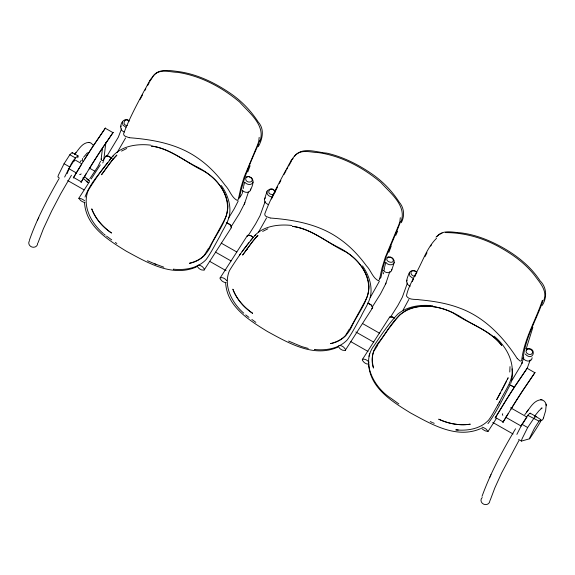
<?xml version="1.0" encoding="UTF-8"?>
<svg xmlns="http://www.w3.org/2000/svg" width="575" height="575" viewBox="0 0 575 575"><rect width="100%" height="100%" fill="white"/><g stroke="black" fill="none" stroke-linecap="round" stroke-linejoin="round"><path stroke-width="0.86" d="M230.985 226.895L231.021 225.695L230.093 224.573L226.435 222.748M509.781 372.032L510.003 366.613M521.489 441.075L521.503 440.694A13.448 1.416 -60.4 0 1 522.15 438.617L527.67 427.534L534.635 417.206L535.929 416.451L540.859 419.671L540.91 420.21A11.845 1.251 -60.4 0 1 540.327 422.057L537.984 425.895A50.974 5.369 -60.4 0 1 531.71 435.663L529.597 438.775L521.489 441.075L518.643 439.458M529.597 438.775L529.597 438.739A11.629 1.229 -60.4 0 1 530.15 436.942L534.448 428.231L539.012 421.137L540.859 419.671M102.415 148.717L101.135 159.311L101.603 160.231A1.632 1.236 16 0 0 102.566 160.612L103.744 160.109L105.872 142.413M103.744 160.109L103.673 159.642M72.385 153.266L72.335 152.641L71.882 152.684L69.841 154.747L64.077 163.724L58.557 174.807A13.448 1.416 -60.4 0 0 57.91 176.884L59.318 178.077M78.078 156.501L78.02 155.875L72.335 152.641M530.294 413.835L530.243 413.217L529.783 413.26L527.749 415.323L521.985 424.3L516.867 434.391M535.979 417.069L535.929 416.451L530.243 413.217M128.836 120.455C121.95 116.057 116.998 130.13 124.408 131.963M122.274 122.116L122.993 125.127L125.947 127.24M242.19 190.03C244.037 193.186 250.643 193.473 250.628 188.974M250.556 189.973C252.396 185.969 255.516 178.983 249.6 176.791C247.969 176.13 245.511 177.028 245.676 179.055C245.82 183.49 254.466 182.879 251.706 178.3M272.356 189.398L269.963 189.153L267.317 190.677L264.378 199.446L265.097 202.458L268.051 204.571M266.937 191.568C266.448 194.393 269.215 196.679 271.817 196.952M383.324 270.343C385.171 273.499 391.783 273.786 391.762 269.287M391.697 270.286L394.256 262.408L394.083 260.389L392.272 257.981L390.734 257.104L387.119 257.312M416.875 272.291C415.215 269.991 411.29 270.056 409.587 272.241C407.819 276.374 403.772 284.079 410.313 286.134M409.206 273.132L409.918 276.144L412.872 278.257M532.134 357.693C532.04 362.688 524.364 361.711 523.149 357.758M259.16 137.375L258.786 141.191L257.643 144.663L244.123 177.093L240.903 187.623L238.323 199.302L237.288 200.431C231.452 197.577 229.72 189.894 225.242 185.445C217.544 174.972 208.495 165.392 197.707 158.053C177.776 144.002 153.223 139.531 129.382 137.72M400.293 217.688L399.92 221.504L398.777 224.976L385.257 257.406L382.037 267.936L379.457 279.615L378.429 280.744C372.586 277.883 370.853 270.207 366.376 265.758C358.678 255.286 349.636 245.705 338.84 238.366C318.909 224.315 294.357 219.844 270.516 218.033M243.211 188.622L243.462 187.134M384.093 270.423L384.596 267.447M432.774 305.799C420.742 304.434 407.51 306.123 397.9 314.007C388.822 323.473 381.541 334.571 374.217 345.417C360.23 363.041 374.713 388.326 391.345 398.511M543.181 300.258C536.633 319.412 525.464 337.446 523.207 357.952L522.61 358.771M542.318 300.358C535.878 320.318 524.113 338.905 521.719 360.151L521.101 361.014L520.066 360.992L517.248 358.57M544 299.898C547.414 290.497 539.817 282.706 534.836 275.669C525.917 264.148 514.028 255.329 501.436 248.199C484.452 238.338 465.096 232.58 445.402 232.595M242.779 191.015L242.183 193.552M526.556 347.702L532.86 327.398M243.584 186.393L244.619 182.275M384.718 266.707L385.753 262.588M383.317 273.865L383.633 272.622M369.66 353.639L368.956 356.349M85.035 197.096C90.103 182.34 102.249 170.926 111.004 158.319C119.737 146.057 136.678 143.455 150.736 145.159M88.837 182.685L78.818 198.282L80.694 200.567A7.468 3.378 32.7 0 0 83.425 202.112L84.978 202.623M111.917 158.52L111.14 157.938A7.468 3.378 32.7 0 0 108.409 156.393L106.325 155.839L106.116 156.601M386.263 256.666L383.381 266.146L380.945 277.423L379.938 278.48M29.375 240.343C36.85 218.773 47.689 198.54 58.959 178.753M37.986 242.851L43.42 228.678L51.542 211.269L60.698 193.789L71.472 175.217M67.246 173.542C69.331 167.268 72.522 159.527 78.02 155.875M74.067 161.309L74.599 159.685L81.621 163.681M121.519 128.872L118.306 137.231L106.849 156.242M248.472 191.971L244.67 203.227M265.154 201.473L260.029 215.733L255.588 223.934L248.163 235.642M389.872 271.479L385.803 283.54M407.423 283.037L402.292 297.297L397.85 305.498L390.425 317.206L392.294 316.875L394.594 318.025M523.753 357.765L521.058 365.139L511.966 380.341M530.236 359.878L527.455 367.626M490.209 500.192L494.867 487.823L501.666 472.88L518.93 440.5M259.138 142.356L259.814 140.3M260.015 141.105C265.707 125.163 248.953 112.621 239.682 102.098C221.943 87.242 200.603 75.749 177.524 72.335C169.884 72.191 160.684 68.684 154.366 74.692C149.694 79.443 147.257 85.804 143.865 91.439C136.519 105.196 129.131 118.996 123.632 133.623L123.812 134.938L124.876 136.11L129.095 137.691M400.725 221.296L397.081 230.496M401.149 221.418C406.841 205.476 390.087 192.934 380.815 182.412C363.077 167.555 341.744 156.062 318.658 152.648C311.018 152.504 301.817 148.99 295.5 155.006C290.828 159.749 288.391 166.118 284.999 171.752C277.653 185.509 270.264 199.302 264.766 213.936L264.946 215.244L266.009 216.423L270.228 218.004M367.303 296.527C372.866 278.968 360.611 260.798 345.898 251.951C328.073 243.498 312.52 229.166 292.409 226.342C308.991 228.189 322.338 239.135 336.742 246.538C352.748 254.2 367.583 267.95 369.092 286.587C368.402 300.991 358.577 312.635 352.382 325.105C348.594 334.456 340.716 341.974 330.56 343.613C336.526 341.974 342.621 339.408 346.567 334.434M510.708 383.532C512.397 378.875 512.763 373.764 512.03 368.891M482.03 496.347C490.619 472.664 502.658 450.369 515.545 428.785M543.497 417.924L545.653 410.636L546.171 405.217M87.041 180.823L87.177 181.98A1.639 1.56 -4.2 0 0 88.011 182.57L89.369 182.131L89.233 180.974A1.639 1.56 -4.2 0 0 88.399 180.385M103.356 161.438L102.788 162.933M481.512 428.267L482.863 429.41A7.468 3.378 32.7 0 0 485.588 430.97L488.038 431.451L486.249 429.202A7.468 3.378 32.7 0 0 483.518 427.642L481.943 427.11M247.746 172.018L250.111 165.729M386.515 255.882L396.779 231.2M388.88 252.324L391.244 246.042M374.196 350.161C371.572 355.752 372.097 362.192 373.498 368.05C370.041 358.469 373.405 348.191 379.967 340.81C388.513 329.504 395.32 315.502 408.588 309.062C426.887 302.313 446.976 307.812 462.731 318.234C476.057 326.729 492.186 332.221 501.745 345.467C489.418 329.791 469.43 323.912 453.344 313.095C437.014 304.599 414.611 302.558 399.718 314.971A167.792 90.182 -70.1 0 0 395.765 319.686L388.298 329.303L377.495 344.964M100.546 161.201L97.987 166.391L89.837 178.775M258.692 143.721C250.973 161.273 242.93 178.897 239.509 197.857L238.805 198.167M401.307 222.697C404.829 216.171 404.268 208.013 399.359 202.357C392.164 191.123 382.763 181.369 371.759 173.822C358.132 164.457 343.059 156.867 326.873 153.144C316.408 152.375 302.22 146.28 294.436 156.386M120.743 126.845L121.124 125.954M253.122 182.095C251.893 185.739 246.546 184.891 244.749 182.153M264.378 199.446L265.427 197.822M388.254 257.126C382.382 261.316 396.017 265.499 392.84 258.613M394.256 262.408C393.027 266.053 387.679 265.204 385.882 262.466M406.647 281.01L407.028 280.118M526.319 350.06C524.508 353.575 531.214 356.572 532.536 352.806C533.348 349.535 527.404 347.559 526.549 350.189M258.319 146.632C262.595 139.071 264.687 129.073 258.225 122.044C251.031 110.81 241.629 101.056 230.625 93.509C214.993 82.814 197.419 74.218 178.509 71.573C169.632 70.574 157.564 67.792 152.353 77.488M231.2 226.6L239.43 213.505L244.404 203.823M395.823 235.297L397.62 231.15M367.576 303.061L371.234 304.887L372.334 306.913L380.564 293.818L385.545 284.136M542.225 305.418C547.206 297.721 546.904 287.385 540.047 280.787C530.761 266.52 517.133 255.702 502.413 247.451C489.325 240.149 475.094 234.478 460.115 232.767C452.439 232.372 442.944 229.504 437.05 236.26M244.202 204.298L244.9 202.702M385.336 284.603L386.033 283.015M64.644 177.057L68.835 168.655L74.599 159.685M37.461 220.139L37.828 219.348M38.388 218.119L38.748 217.343M489.684 477.48L490.044 476.682M490.612 475.453L490.964 474.677M238.258 200.912L234.269 208.725L228.656 217.925M379.392 281.225L370.271 297.483M412.246 281.642L413.612 278.71M125.602 137.935L117.128 152.562M507.538 379.04L508.156 377.739L496.699 399.675L500.717 392.358M266.57 217.882L258.477 232.228M408.839 299.446L402.989 310.227M271.479 199.022L277.524 186.997M509.594 385.868C502.802 398.626 496.699 412.124 487.938 423.667M101.135 159.311L101.423 158.952M506.489 381.189L501.846 390.245M279.378 183.375L280.866 180.471M415.064 275.835L416.544 272.974M140.099 99.432L142.485 94.911M424.889 256.738L427.017 252.777M284.028 174.462L286.106 170.653M499.783 401.487C503.894 392.79 510.14 384.747 512.002 375.159C513.971 360.079 505.439 345.482 494.076 336.181M144.972 90.34L145.82 88.802M286.961 169.115L287.809 167.569M430.704 246.1L431.451 244.756M458.217 429.985L455.781 429.863C467.31 431.056 480.369 428.993 488.599 420.138C492.178 415.402 494.787 409.975 497.864 404.901M497.792 405.023L499.215 402.5M147.531 85.718L149.263 82.613M150.132 81.061L150.938 79.623M288.664 166.031L291.266 161.374M499.143 402.622L499.848 401.364M81.384 164.443L73.277 177.998L84.388 159.606A118.256 13.196 -60.5 0 1 93.222 145.806L105.433 128.009L93.035 146.323A116.56 13.002 -60.5 0 0 84.331 159.922M86.113 173.743L81.01 182.383L92.122 163.997A118.256 13.196 -60.5 0 1 100.956 150.197L113.167 132.394L100.762 150.708A116.56 13.002 -60.5 0 0 92.058 164.313L89.103 169.079M208.603 248.853L223.517 221.662A167.792 58.952 -51.6 0 0 226.162 216.222C231.84 198.044 218.773 179.22 203.133 170.768C185.948 162.38 170.753 148.781 151.268 146.028C167.857 147.876 181.204 158.822 195.608 166.225C211.614 173.887 226.449 187.637 227.959 206.274C227.269 220.678 217.443 232.329 211.248 244.792C207.46 254.143 199.583 261.661 189.419 263.3C195.392 261.661 201.487 259.095 205.433 254.121M349.737 329.166L364.651 301.976A167.792 58.952 -51.6 0 0 367.296 296.535M495.413 417.486L495.147 418.054L506.237 399.999A116.56 11.557 -60.2 0 1 514.948 386.4L527.297 368.058L515.15 385.897A118.256 11.723 -60.2 0 0 506.309 399.69L495.413 417.486L503.139 421.892L508.005 413.835M503.139 421.892L502.873 422.46L514.036 404.103A118.256 11.723 -60.2 0 1 522.876 390.303L535.023 372.463L522.675 390.806A116.56 11.557 -60.2 0 0 513.964 404.405L511.003 409.17M91.224 178.976L100.287 164.867M104.104 158.923L106.016 155.954M204.218 269.891L231.416 227.563M220.182 277.869L247.387 235.542M345.352 350.204L372.55 307.877M362.451 359.433L389.649 317.105M488.038 431.451L496.628 418.09M239.509 197.857L241.881 194.307M80.292 161.712L81.283 160.31M524.752 414.64C529.381 409.371 533.054 400.531 540.895 399.762M239.545 254.941L240.551 253.546M241.996 251.606L252.138 238.632M88.672 142.428C81.938 142.816 78.444 150.053 74.498 154.56L75.002 153.899M246.042 250.456L246.998 249.169M534.477 416.314L538.969 410.766L542.146 407.948L540.989 408.329M75.44 153.302L75.965 152.605M526.722 411.901L527.217 411.233M527.663 410.643L528.188 409.939M246.093 250.391L247.149 248.982M107.733 162.373C100.747 171.3 94.25 180.622 88.334 190.296C81.693 205.872 91.396 223.395 103.284 233.493M248.867 242.686C241.881 251.613 235.383 260.935 229.468 270.609C222.942 285.868 232.192 303.154 243.778 313.202M83.555 157.27L87.458 152.677M109.228 160.54L110.831 158.614M250.362 240.853L252.777 237.964M253.834 236.598C262.89 225.889 278.652 223.977 291.87 225.472M149.895 80.536L151.994 78.243M291.029 160.849L293.128 158.556M112.484 156.666L113.598 155.653M106.813 155.976L108.531 156.12L112.075 158.29M436.022 237.144L438.862 234.737L442.132 233.098M436.533 238.316C426.478 248.127 422.424 262.595 415.294 274.498C412.023 281.434 407.833 288.305 406.446 295.938C409.005 300.488 415.66 298.892 419.872 299.834C433.147 301.092 446.459 303.147 459.001 307.833C484.013 316.71 502.967 336.512 517.09 358.34M254.732 235.966L255.846 235.046M412.289 270.796C408.918 272.421 412.332 276.906 415.229 276.165M121.526 151.096L126.716 148.501M262.66 231.409L267.849 228.814M337.726 347.199C313.433 357.909 288.327 342.844 267.411 331.495C249.32 320.304 227.182 306.798 225.659 283.159M248.378 235.347L250.786 235.585L253.546 237.568M480.693 428.619C456.385 439.25 431.358 424.221 410.428 412.879C392.43 401.745 370.365 388.319 368.704 364.83M78.818 198.282L81.212 198.72A7.468 3.378 32.7 0 1 83.943 200.265L84.712 200.847M196.24 267.044C171.997 277.445 147.114 262.473 126.277 251.182C108.186 239.991 86.049 226.485 84.525 202.846M245.985 176.999L248.242 176.712M273.729 194.408C263.673 195.55 271.407 183.152 275.173 192.165M526.463 348.867C537.611 346.394 533.586 362.768 525.227 354.02M369.042 364.133L366.843 363.939A4.578 2.077 32.7 0 1 364.104 362.401L362.437 360.417A3.328 1.509 32.7 0 1 362.818 359.152L365.017 359.346A4.578 2.077 32.7 0 1 367.748 360.884L369.064 362.236M371.572 308.243L372.169 308.143A3.328 1.509 32.7 0 0 372.6 306.913L370.983 304.937A4.578 2.077 32.7 0 0 368.252 303.37M338.819 345.46L341.054 345.697A4.578 2.077 32.7 0 1 343.778 347.264L345.402 349.241A3.328 1.509 32.7 0 1 344.964 350.47L342.729 350.232A4.578 2.077 32.7 0 1 340.005 348.666L338.387 346.689M173.643 269.208L173.456 269.193C184.949 270.387 197.951 268.295 206.173 259.512C211.413 252.188 215.424 244.001 219.909 236.196C223.172 229.001 228.325 222.388 229.612 214.432C231.078 204.168 227.218 193.904 221.368 185.603M314.777 349.521L314.59 349.507C326.082 350.7 339.085 348.608 347.307 339.825C352.547 332.501 356.558 324.314 361.043 316.509C364.306 309.314 369.459 302.702 370.753 294.745C372.212 284.481 368.352 274.217 362.502 265.916M388.197 257.039L390.583 257.284L392.739 258.513M412.232 270.71L414.618 270.962L416.774 272.191M226.198 282.684L224.573 282.375A4.578 2.077 32.7 0 1 221.842 280.837L220.175 278.853A3.328 1.509 32.7 0 1 220.548 277.588L222.748 277.783A4.578 2.077 32.7 0 1 225.486 279.321L226.794 280.672M198.282 265.046L199.92 265.384A4.578 2.077 32.7 0 1 202.644 266.951L204.269 268.928A3.328 1.509 32.7 0 1 203.83 270.157L201.595 269.919A4.578 2.077 32.7 0 1 198.871 268.353L197.254 266.376A3.328 1.509 32.7 0 1 197.153 265.83M89.499 142.55L91.181 143.175L93.049 145.001M541.722 399.884C544.424 400.351 546.228 403.068 546.236 405.72M88.349 142.384L89.829 142.593M540.565 399.718L542.045 399.927M79.609 174.527L80.565 174.484A0.956 0.898 -0.3 0 0 81.082 173.83M509.579 384.689L514.316 387.183M127.298 125.645C121.16 125.271 124.739 116.847 129.217 121.131M163.832 267.195L154.524 263.745L155.983 264.435M308.265 348.45L301.667 346.567L295.658 344.058M226.241 222.805L227.118 223.057A4.578 2.077 32.7 0 1 229.849 224.624L231.466 226.6A3.328 1.509 32.7 0 1 231.028 227.829M509.867 384.977L510.722 385.315A7.468 3.378 32.7 0 1 513.446 386.882L514.208 387.464M153.928 263.501L147.444 260.734M295.061 343.814L288.578 341.047M433.054 422.826L434.233 423.322M430.251 421.597L432.357 422.524M249.449 176.971L251.606 178.2M539.012 421.137L527.749 415.323M105.239 128.225L112.973 132.617M73.535 177.431L81.269 181.815M525.794 348.651L527.074 349.377M527.11 368.28L534.836 372.686M69.841 154.747L75.533 157.988M89.42 168.116L94.875 171.221M221.224 243.124L236.821 252.001M362.387 323.452L379.55 333.22M510.571 407.776L526.952 417.098L521.187 426.068L505.59 417.191M64.077 163.724L69.762 166.958M521.985 424.3L527.67 427.534M68.835 168.655L76.633 173.097M86.767 178.868L89.111 180.198M215.46 252.094L231.057 260.971M355.839 331.983L373.779 342.19M67.735 180.564L84.115 189.887M209.681 261.345L226.061 270.66M350.843 341.672L368.007 351.433M492.789 422.445L513.065 433.988M398.834 403.923L391.834 398.885M115.367 242.506L116.847 243.498M273.499 189.908L274.505 190.627M248.975 317.386L245.705 314.913M255.875 322.374L251.857 319.456M106.504 236.117L111.744 239.897M103.924 234.097L105.218 235.103M253.431 237.669L252.684 236.993A4.578 2.077 32.7 0 0 249.952 235.455L247.753 235.261A3.328 1.509 32.7 0 0 247.372 236.526M84.496 176.403L89.003 180.722M82.886 177.898L87.407 182.232M502.816 415.351L502.385 414.518A0.956 0.913 24.2 0 1 502.723 413.77M546.013 404.11L546.077 404.62M208.107 248.939A229.569 79.839 -51.7 0 1 204.952 254.186M489.864 500.732A4.485 4.039 16.9 0 1 483.762 504.225A4.485 4.039 16.9 0 1 482.238 497.519M543.461 417.364A4.485 3.888 19 0 1 540.277 420.972M77.948 157.054A13.656 1.438 -60.4 0 1 77.726 157.766M37.648 243.39A4.485 4.039 16.9 0 1 32.092 247.085A4.485 4.039 16.9 0 1 29.325 240.997M83.03 161.496A4.485 3.888 19 0 1 82.527 158.477M349.241 329.252A229.569 79.839 -51.7 0 1 346.085 334.492M394.083 317.939A4.578 2.077 32.7 0 0 392.215 317.019L390.015 316.825A3.328 1.509 32.7 0 0 389.519 317.537M374.404 350.47A229.569 122.655 -70 0 1 377.689 345.287M522.193 362.768L521.928 363.378L522.193 362.768M102.213 173.743L101.487 174.778C106.159 168.741 111.758 159.713 116.876 155.351L116.718 154.991L111.701 160.921L102.213 173.743M243.347 254.057L242.621 255.092C247.293 249.054 252.892 240.027 258.01 235.664L257.801 235.304L252.835 241.234L243.347 254.057M470.142 424.192C459.461 425.759 448.407 423.861 438.711 419.189C448.543 423.559 459.396 425.859 470.142 424.192M252.554 313.26C243.778 307.438 236.612 299.065 232.868 289.175C236.562 299.173 243.972 307.165 252.554 313.26M111.421 232.947C102.645 227.125 95.479 218.752 91.734 208.862C95.428 218.859 102.839 226.852 111.421 232.947"/></g></svg>
